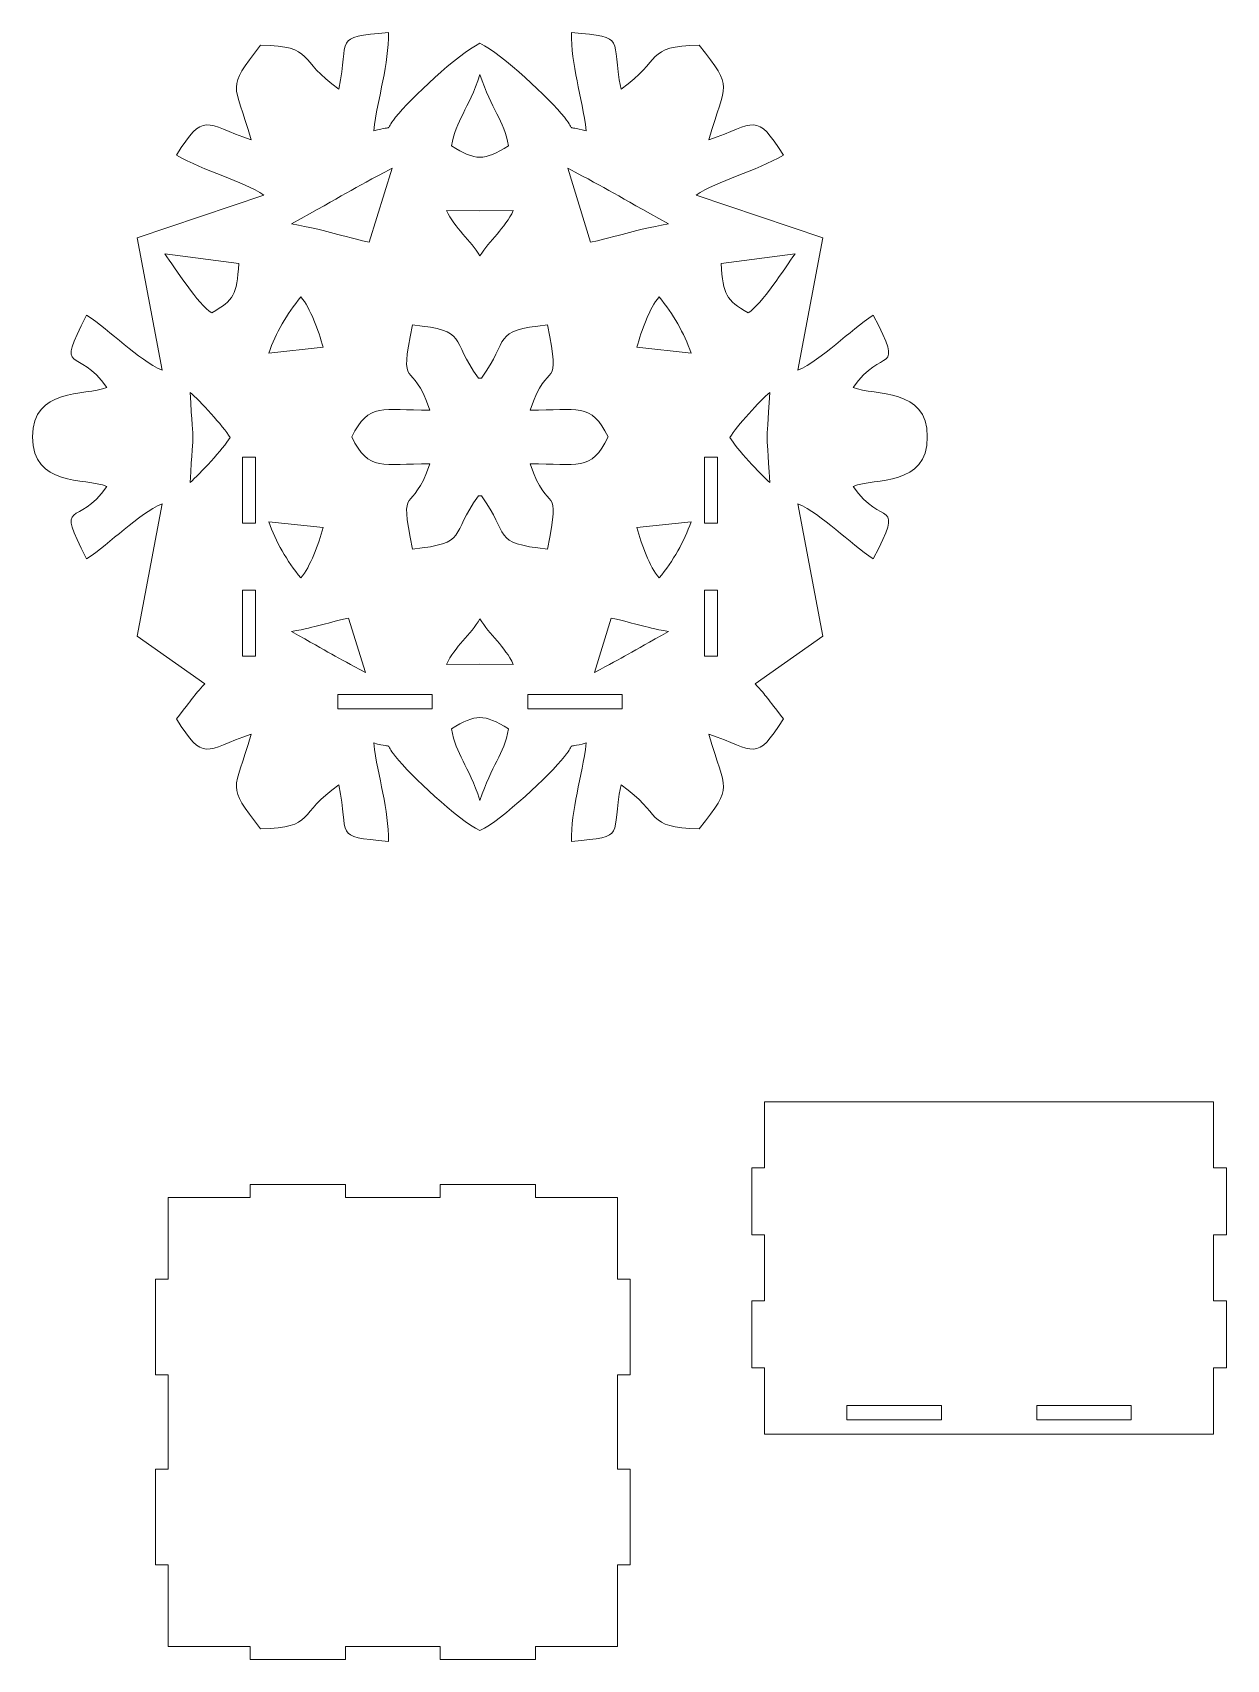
# Model space of a CAD drawing. Header units: centimetres. Extents: x -23.2 to 27.1, y -38.2 to 30.4.
import ezdxf

# ---------------------------------------------------------------- set-up
doc = ezdxf.new("R2010")
doc.units = ezdxf.units.CM
doc.header["$MEASUREMENT"] = 0
doc.layers.add('layer 1', color=7, linetype='Continuous')

msp = doc.modelspace()

# ---------------------------------------------------------------- linework, layer by layer
at = {"layer": 'layer 1', "color": 250, "lineweight": 9}
for points, knots in [([(-4.3096, -3.25246), (-3.36084, -2.79684), (-1.37688, -0.90896), (-0.75508, -0.13722), (-0.75508, -0.13722), (-0.21398, 0.53428), (-0.81766, 0.1631), (0.16694, 0.4386), (0.16694, 0.4386), (-0.0051, -1.00066), (-0.48458, -2.37208), (-0.4511, -3.70686), (-0.4511, -3.70686), (1.94354, -3.48784), (1.18142, -3.51208), (1.63256, -1.32748), (1.63256, -1.32748), (3.41414, -2.54424), (2.6048, -3.1423), (4.93148, -3.17316), (4.93148, -3.17316), (6.41482, -1.24978), (6.04228, -1.70842), (5.33002, 0.81602), (5.33002, 0.81602), (7.33048, 0.11788), (7.29824, -0.3891), (8.48026, 1.45444), (8.48026, 1.45444), (7.74086, 2.37726), (7.80646, 2.3564), (7.283, 2.93252), (7.283, 2.93252), (7.283, 2.93252), (10.1329, 4.94362), (10.1329, 4.94362), (10.1329, 4.94362), (10.1329, 4.94362), (9.08032, 10.5161), (9.08032, 10.5161), (9.08032, 10.5161), (10.1068, 10.06486), (11.24942, 8.8531), (12.26066, 8.1982), (12.26066, 8.1982), (13.61658, 10.80346), (12.61772, 9.47514), (11.41022, 11.24362), (11.41022, 11.24362), (12.33848, 11.61554), (14.53998, 11.227), (14.53448, 13.32666), (14.53448, 13.32666), (14.53998, 15.42632), (12.33848, 15.03778), (11.41022, 15.4097), (11.41022, 15.4097), (12.61772, 17.17816), (13.61658, 15.84986), (12.26066, 18.45512), (12.26066, 18.45512), (11.24942, 17.8002), (10.1068, 16.58846), (9.08032, 16.1372), (9.08032, 16.1372), (9.08032, 16.1372), (10.1329, 21.70968), (10.1329, 21.70968), (10.1329, 21.70968), (10.1329, 21.70968), (4.79592, 23.50914), (4.79592, 23.50914), (4.79592, 23.50914), (5.6867, 24.13018), (7.29788, 24.50598), (8.48026, 25.19888), (8.48026, 25.19888), (7.29824, 27.04242), (7.33048, 26.53542), (5.33002, 25.8373), (5.33002, 25.8373), (6.04228, 28.36172), (6.41482, 27.9031), (4.93148, 29.82648), (4.93148, 29.82648), (2.6048, 29.7956), (3.41414, 29.19756), (1.63256, 27.9808), (1.63256, 27.9808), (1.18142, 30.16542), (1.94354, 30.14118), (-0.4511, 30.3602), (-0.4511, 30.3602), (-0.48458, 29.0254), (-0.0051, 27.65398), (0.16694, 26.21472), (0.16694, 26.21472), (-0.81766, 26.49022), (-0.21398, 26.11902), (-0.75508, 26.79054), (-0.75508, 26.79054), (-1.37688, 27.56228), (-3.36084, 29.45016), (-4.3096, 29.9058), (-4.3096, 29.9058), (-5.25836, 29.45016), (-7.24232, 27.56228), (-7.86412, 26.79054), (-7.86412, 26.79054), (-8.40522, 26.11902), (-7.80154, 26.49022), (-8.78614, 26.21472), (-8.78614, 26.21472), (-8.6141, 27.65398), (-8.13462, 29.0254), (-8.1681, 30.3602), (-8.1681, 30.3602), (-10.56274, 30.14118), (-9.80062, 30.16542), (-10.25176, 27.9808), (-10.25176, 27.9808), (-12.03334, 29.19756), (-11.224, 29.7956), (-13.55068, 29.82648), (-13.55068, 29.82648), (-15.03402, 27.9031), (-14.66148, 28.36172), (-13.94922, 25.8373), (-13.94922, 25.8373), (-15.94968, 26.53542), (-15.91744, 27.04242), (-17.09946, 25.19888), (-17.09946, 25.19888), (-15.91708, 24.50598), (-14.3059, 24.13018), (-13.41512, 23.50914), (-13.41512, 23.50914), (-13.41512, 23.50914), (-18.7521, 21.70968), (-18.7521, 21.70968), (-18.7521, 21.70968), (-18.7521, 21.70968), (-17.69952, 16.1372), (-17.69952, 16.1372), (-17.69952, 16.1372), (-18.726, 16.58846), (-19.86864, 17.8002), (-20.87988, 18.45512), (-20.87988, 18.45512), (-22.2358, 15.84986), (-21.23694, 17.17816), (-20.02944, 15.4097), (-20.02944, 15.4097), (-20.9577, 15.03778), (-23.1592, 15.42632), (-23.1537, 13.32666), (-23.1537, 13.32666), (-23.1592, 11.227), (-20.9577, 11.61554), (-20.02944, 11.24362), (-20.02944, 11.24362), (-21.23694, 9.47514), (-22.2358, 10.80346), (-20.87988, 8.1982), (-20.87988, 8.1982), (-19.86864, 8.8531), (-18.726, 10.06486), (-17.69952, 10.5161), (-17.69952, 10.5161), (-17.69952, 10.5161), (-18.7521, 4.94362), (-18.7521, 4.94362), (-18.7521, 4.94362), (-18.7521, 4.94362), (-15.9022, 2.93252), (-15.9022, 2.93252), (-15.9022, 2.93252), (-16.42566, 2.3564), (-16.36006, 2.37726), (-17.09946, 1.45444), (-17.09946, 1.45444), (-15.91744, -0.3891), (-15.94968, 0.11788), (-13.94922, 0.81602), (-13.94922, 0.81602), (-14.66148, -1.70842), (-15.03402, -1.24978), (-13.55068, -3.17316), (-13.55068, -3.17316), (-11.224, -3.1423), (-12.03334, -2.54424), (-10.25176, -1.32748), (-10.25176, -1.32748), (-9.80062, -3.51208), (-10.56274, -3.48784), (-8.1681, -3.70686), (-8.1681, -3.70686), (-8.13462, -2.37208), (-8.6141, -1.00066), (-8.78614, 0.4386), (-8.78614, 0.4386), (-7.80154, 0.1631), (-8.40522, 0.53428), (-7.86412, -0.13722), (-7.86412, -0.13722), (-7.24232, -0.90896), (-5.25836, -2.79684), (-4.3096, -3.25246)], [0, 0, 0, 0, 0.01886792, 0.01886792, 0.01886792, 0.01886792, 0.03773585, 0.03773585, 0.03773585, 0.03773585, 0.05660377, 0.05660377, 0.05660377, 0.05660377, 0.0754717, 0.0754717, 0.0754717, 0.0754717, 0.09433962, 0.09433962, 0.09433962, 0.09433962, 0.11320755, 0.11320755, 0.11320755, 0.11320755, 0.13207547, 0.13207547, 0.13207547, 0.13207547, 0.1509434, 0.1509434, 0.1509434, 0.1509434, 0.16981132, 0.16981132, 0.16981132, 0.16981132, 0.18867925, 0.18867925, 0.18867925, 0.18867925, 0.20754717, 0.20754717, 0.20754717, 0.20754717, 0.22641509, 0.22641509, 0.22641509, 0.22641509, 0.24528302, 0.24528302, 0.24528302, 0.24528302, 0.26415094, 0.26415094, 0.26415094, 0.26415094, 0.28301887, 0.28301887, 0.28301887, 0.28301887, 0.30188679, 0.30188679, 0.30188679, 0.30188679, 0.32075472, 0.32075472, 0.32075472, 0.32075472, 0.33962264, 0.33962264, 0.33962264, 0.33962264, 0.35849057, 0.35849057, 0.35849057, 0.35849057, 0.37735849, 0.37735849, 0.37735849, 0.37735849, 0.39622642, 0.39622642, 0.39622642, 0.39622642, 0.41509434, 0.41509434, 0.41509434, 0.41509434, 0.43396226, 0.43396226, 0.43396226, 0.43396226, 0.45283019, 0.45283019, 0.45283019, 0.45283019, 0.47169811, 0.47169811, 0.47169811, 0.47169811, 0.49056604, 0.49056604, 0.49056604, 0.49056604, 0.50943396, 0.50943396, 0.50943396, 0.50943396, 0.52830189, 0.52830189, 0.52830189, 0.52830189, 0.54716981, 0.54716981, 0.54716981, 0.54716981, 0.56603774, 0.56603774, 0.56603774, 0.56603774, 0.58490566, 0.58490566, 0.58490566, 0.58490566, 0.60377358, 0.60377358, 0.60377358, 0.60377358, 0.62264151, 0.62264151, 0.62264151, 0.62264151, 0.64150943, 0.64150943, 0.64150943, 0.64150943, 0.66037736, 0.66037736, 0.66037736, 0.66037736, 0.67924528, 0.67924528, 0.67924528, 0.67924528, 0.69811321, 0.69811321, 0.69811321, 0.69811321, 0.71698113, 0.71698113, 0.71698113, 0.71698113, 0.73584906, 0.73584906, 0.73584906, 0.73584906, 0.75471698, 0.75471698, 0.75471698, 0.75471698, 0.77358491, 0.77358491, 0.77358491, 0.77358491, 0.79245283, 0.79245283, 0.79245283, 0.79245283, 0.81132075, 0.81132075, 0.81132075, 0.81132075, 0.83018868, 0.83018868, 0.83018868, 0.83018868, 0.8490566, 0.8490566, 0.8490566, 0.8490566, 0.86792453, 0.86792453, 0.86792453, 0.86792453, 0.88679245, 0.88679245, 0.88679245, 0.88679245, 0.90566038, 0.90566038, 0.90566038, 0.90566038, 0.9245283, 0.9245283, 0.9245283, 0.9245283, 0.94339623, 0.94339623, 0.94339623, 0.94339623, 0.96226415, 0.96226415, 0.96226415, 0.96226415, 1, 1, 1, 1]), ([(-4.3096, 28.59474), (-4.80384, 27.08078), (-5.31782, 26.6941), (-5.51348, 25.58292), (-5.51348, 25.58292), (-4.99362, 25.26186), (-4.64592, 25.11292), (-4.3096, 25.10518), (-4.3096, 25.10518), (-3.97328, 25.11292), (-3.62558, 25.26186), (-3.10572, 25.58292), (-3.10572, 25.58292), (-3.30138, 26.6941), (-3.81536, 27.08078), (-4.3096, 28.59474)], [0, 0, 0, 0, 0.2, 0.2, 0.2, 0.2, 0.4, 0.4, 0.4, 0.4, 0.6, 0.6, 0.6, 0.6, 1, 1, 1, 1]), ([(-8.00942, 24.64178), (-9.77776, 23.72388), (-9.98366, 23.55236), (-12.25022, 22.30038), (-12.25022, 22.30038), (-10.59634, 21.98704), (-10.6117, 21.9077), (-8.97242, 21.52566), (-8.97242, 21.52566), (-8.97242, 21.52566), (-8.00942, 24.64178), (-8.00942, 24.64178)], [0, 0, 0, 0, 0.25, 0.25, 0.25, 0.25, 0.5, 0.5, 0.5, 0.5, 1, 1, 1, 1]), ([(-0.60978, 24.64178), (1.15856, 23.72388), (1.36446, 23.55236), (3.63102, 22.30038), (3.63102, 22.30038), (1.97714, 21.98704), (1.9925, 21.9077), (0.35322, 21.52566), (0.35322, 21.52566), (0.35322, 21.52566), (-0.60978, 24.64178), (-0.60978, 24.64178)], [0, 0, 0, 0, 0.25, 0.25, 0.25, 0.25, 0.5, 0.5, 0.5, 0.5, 1, 1, 1, 1]), ([(-4.3096, 22.85658), (-4.3096, 22.85658), (-2.9041, 22.86458), (-2.9041, 22.86458), (-2.9041, 22.86458), (-3.24552, 22.12372), (-3.92318, 21.60398), (-4.3096, 20.95196), (-4.3096, 20.95196), (-4.69602, 21.60398), (-5.37368, 22.12372), (-5.7151, 22.86458), (-5.7151, 22.86458), (-5.7151, 22.86458), (-4.3096, 22.85658), (-4.3096, 22.85658)], [0, 0, 0, 0, 0.2, 0.2, 0.2, 0.2, 0.4, 0.4, 0.4, 0.4, 0.6, 0.6, 0.6, 0.6, 1, 1, 1, 1]), ([(-15.6048, 18.55352), (-14.6743, 19.1022), (-14.55238, 19.29928), (-14.47032, 20.6299), (-14.47032, 20.6299), (-14.47032, 20.6299), (-17.58296, 21.03504), (-17.58296, 21.03504), (-17.58296, 21.03504), (-17.15512, 20.4428), (-16.17966, 18.89272), (-15.6048, 18.55352)], [0, 0, 0, 0, 0.25, 0.25, 0.25, 0.25, 0.5, 0.5, 0.5, 0.5, 1, 1, 1, 1]), ([(6.9856, 18.55352), (6.0551, 19.1022), (5.93318, 19.29928), (5.85112, 20.6299), (5.85112, 20.6299), (5.85112, 20.6299), (8.96376, 21.03504), (8.96376, 21.03504), (8.96376, 21.03504), (8.53592, 20.4428), (7.56046, 18.89272), (6.9856, 18.55352)], [0, 0, 0, 0, 0.25, 0.25, 0.25, 0.25, 0.5, 0.5, 0.5, 0.5, 1, 1, 1, 1]), ([(-11.8583, 19.22698), (-12.44774, 18.50496), (-12.912, 17.70176), (-13.20498, 16.85832), (-13.20498, 16.85832), (-13.20498, 16.85832), (-10.9138, 17.10594), (-10.9138, 17.10594), (-10.9138, 17.10594), (-11.11994, 17.81346), (-11.4479, 18.74936), (-11.8583, 19.22698)], [0, 0, 0, 0, 0.25, 0.25, 0.25, 0.25, 0.5, 0.5, 0.5, 0.5, 1, 1, 1, 1]), ([(3.2391, 19.22698), (3.82854, 18.50496), (4.2928, 17.70176), (4.58578, 16.85832), (4.58578, 16.85832), (4.58578, 16.85832), (2.2946, 17.10594), (2.2946, 17.10594), (2.2946, 17.10594), (2.50074, 17.81346), (2.8287, 18.74936), (3.2391, 19.22698)], [0, 0, 0, 0, 0.25, 0.25, 0.25, 0.25, 0.5, 0.5, 0.5, 0.5, 1, 1, 1, 1]), ([(-4.3096, 10.84918), (-4.3096, 10.84918), (-4.37232, 10.84918), (-4.37232, 10.84918), (-4.37232, 10.84918), (-5.58444, 9.18644), (-4.77086, 8.85348), (-7.15086, 8.60798), (-7.15086, 8.60798), (-7.7543, 11.53208), (-7.16448, 9.93416), (-6.42288, 12.19886), (-6.42288, 12.19886), (-8.4006, 12.19836), (-9.00542, 11.85542), (-9.70504, 13.32666), (-9.70504, 13.32666), (-9.00542, 14.7979), (-8.4006, 14.45496), (-6.42288, 14.45444), (-6.42288, 14.45444), (-7.16448, 16.71916), (-7.7543, 15.12122), (-7.15086, 18.04534), (-7.15086, 18.04534), (-4.77086, 17.79984), (-5.58444, 17.46688), (-4.37232, 15.80414), (-4.37232, 15.80414), (-4.37232, 15.80414), (-4.3096, 15.80414), (-4.3096, 15.80414), (-4.3096, 15.80414), (-4.3096, 15.80414), (-4.24688, 15.80414), (-4.24688, 15.80414), (-4.24688, 15.80414), (-3.03476, 17.46688), (-3.84834, 17.79984), (-1.46834, 18.04534), (-1.46834, 18.04534), (-0.8649, 15.12122), (-1.45472, 16.71916), (-2.19632, 14.45444), (-2.19632, 14.45444), (-0.2186, 14.45496), (0.38622, 14.7979), (1.08584, 13.32666), (1.08584, 13.32666), (0.38622, 11.85542), (-0.2186, 12.19836), (-2.19632, 12.19886), (-2.19632, 12.19886), (-1.45472, 9.93416), (-0.8649, 11.53208), (-1.46834, 8.60798), (-1.46834, 8.60798), (-3.84834, 8.85348), (-3.03476, 9.18644), (-4.24688, 10.84918), (-4.24688, 10.84918), (-4.24688, 10.84918), (-4.3096, 10.84918), (-4.3096, 10.84918)], [0, 0, 0, 0, 0.05882353, 0.05882353, 0.05882353, 0.05882353, 0.11764706, 0.11764706, 0.11764706, 0.11764706, 0.17647059, 0.17647059, 0.17647059, 0.17647059, 0.23529412, 0.23529412, 0.23529412, 0.23529412, 0.29411765, 0.29411765, 0.29411765, 0.29411765, 0.35294118, 0.35294118, 0.35294118, 0.35294118, 0.41176471, 0.41176471, 0.41176471, 0.41176471, 0.47058824, 0.47058824, 0.47058824, 0.47058824, 0.52941176, 0.52941176, 0.52941176, 0.52941176, 0.58823529, 0.58823529, 0.58823529, 0.58823529, 0.64705882, 0.64705882, 0.64705882, 0.64705882, 0.70588235, 0.70588235, 0.70588235, 0.70588235, 0.76470588, 0.76470588, 0.76470588, 0.76470588, 0.82352941, 0.82352941, 0.82352941, 0.82352941, 0.88235294, 0.88235294, 0.88235294, 0.88235294, 1, 1, 1, 1]), ([(-16.40198, 13.30766), (-16.4086, 13.5129), (-16.44436, 13.91096), (-16.52326, 15.20398), (-16.52326, 15.20398), (-16.11012, 14.85446), (-15.12452, 13.79044), (-14.8383, 13.30766), (-14.8383, 13.30766), (-15.12452, 12.82488), (-16.11012, 11.76084), (-16.52326, 11.41132), (-16.52326, 11.41132), (-16.44436, 12.70438), (-16.4086, 13.1024), (-16.40198, 13.30766)], [0, 0, 0, 0, 0.2, 0.2, 0.2, 0.2, 0.4, 0.4, 0.4, 0.4, 0.6, 0.6, 0.6, 0.6, 1, 1, 1, 1]), ([(7.78278, 13.30766), (7.7894, 13.5129), (7.82516, 13.91096), (7.90406, 15.20398), (7.90406, 15.20398), (7.49092, 14.85446), (6.50532, 13.79044), (6.2191, 13.30766), (6.2191, 13.30766), (6.50532, 12.82488), (7.49092, 11.76084), (7.90406, 11.41132), (7.90406, 11.41132), (7.82516, 12.70438), (7.7894, 13.1024), (7.78278, 13.30766)], [0, 0, 0, 0, 0.2, 0.2, 0.2, 0.2, 0.4, 0.4, 0.4, 0.4, 0.6, 0.6, 0.6, 0.6, 1, 1, 1, 1]), ([(-14.30958, 9.69042), (-14.30958, 9.69042), (-14.30958, 12.47042), (-14.30958, 12.47042), (-14.30958, 12.47042), (-14.30958, 12.47042), (-13.76962, 12.47042), (-13.76962, 12.47042), (-13.76962, 12.47042), (-13.76962, 12.47042), (-13.76962, 9.69042), (-13.76962, 9.69042), (-13.76962, 9.69042), (-13.76962, 9.69042), (-14.30958, 9.69042), (-14.30958, 9.69042)], [0, 0, 0, 0, 0.2, 0.2, 0.2, 0.2, 0.4, 0.4, 0.4, 0.4, 0.6, 0.6, 0.6, 0.6, 1, 1, 1, 1]), ([(5.6904, 12.47042), (5.6904, 12.47042), (5.6904, 9.69042), (5.6904, 9.69042), (5.6904, 9.69042), (5.6904, 9.69042), (5.1504, 9.69042), (5.1504, 9.69042), (5.1504, 9.69042), (5.1504, 9.69042), (5.1504, 12.47042), (5.1504, 12.47042), (5.1504, 12.47042), (5.1504, 12.47042), (5.6904, 12.47042), (5.6904, 12.47042)], [0, 0, 0, 0, 0.2, 0.2, 0.2, 0.2, 0.4, 0.4, 0.4, 0.4, 0.6, 0.6, 0.6, 0.6, 1, 1, 1, 1]), ([(-11.85832, 7.38834), (-12.44776, 8.11036), (-12.91202, 8.91356), (-13.205, 9.757), (-13.205, 9.757), (-13.205, 9.757), (-10.91382, 9.50938), (-10.91382, 9.50938), (-10.91382, 9.50938), (-11.11996, 8.80186), (-11.44792, 7.86596), (-11.85832, 7.38834)], [0, 0, 0, 0, 0.25, 0.25, 0.25, 0.25, 0.5, 0.5, 0.5, 0.5, 1, 1, 1, 1]), ([(3.23908, 7.38834), (3.82852, 8.11036), (4.29278, 8.91356), (4.58576, 9.757), (4.58576, 9.757), (4.58576, 9.757), (2.29458, 9.50938), (2.29458, 9.50938), (2.29458, 9.50938), (2.50072, 8.80186), (2.82868, 7.86596), (3.23908, 7.38834)], [0, 0, 0, 0, 0.25, 0.25, 0.25, 0.25, 0.5, 0.5, 0.5, 0.5, 1, 1, 1, 1]), ([(-14.30958, 4.0904), (-14.30958, 4.0904), (-13.76962, 4.0904), (-13.76962, 4.0904), (-13.76962, 4.0904), (-13.76962, 4.0904), (-13.76962, 6.87042), (-13.76962, 6.87042), (-13.76962, 6.87042), (-13.76962, 6.87042), (-14.30958, 6.87042), (-14.30958, 6.87042), (-14.30958, 6.87042), (-14.30958, 6.87042), (-14.30958, 4.0904), (-14.30958, 4.0904)], [0, 0, 0, 0, 0.2, 0.2, 0.2, 0.2, 0.4, 0.4, 0.4, 0.4, 0.6, 0.6, 0.6, 0.6, 1, 1, 1, 1]), ([(5.6904, 6.87042), (5.6904, 6.87042), (5.6904, 4.0904), (5.6904, 4.0904), (5.6904, 4.0904), (5.6904, 4.0904), (5.1504, 4.0904), (5.1504, 4.0904), (5.1504, 4.0904), (5.1504, 4.0904), (5.1504, 6.87042), (5.1504, 6.87042), (5.1504, 6.87042), (5.1504, 6.87042), (5.6904, 6.87042), (5.6904, 6.87042)], [0, 0, 0, 0, 0.2, 0.2, 0.2, 0.2, 0.4, 0.4, 0.4, 0.4, 0.6, 0.6, 0.6, 0.6, 1, 1, 1, 1]), ([(-9.1361, 3.41294), (-10.43464, 4.08698), (-10.58584, 4.21292), (-12.25022, 5.13228), (-12.25022, 5.13228), (-11.03574, 5.36238), (-11.04702, 5.42064), (-9.84326, 5.70118), (-9.84326, 5.70118), (-9.84326, 5.70118), (-9.1361, 3.41294), (-9.1361, 3.41294)], [0, 0, 0, 0, 0.25, 0.25, 0.25, 0.25, 0.5, 0.5, 0.5, 0.5, 1, 1, 1, 1]), ([(-4.30962, 3.75874), (-4.30962, 3.75874), (-2.90412, 3.75074), (-2.90412, 3.75074), (-2.90412, 3.75074), (-3.24554, 4.4916), (-3.9232, 5.01134), (-4.30962, 5.66336), (-4.30962, 5.66336), (-4.69604, 5.01134), (-5.3737, 4.4916), (-5.71512, 3.75074), (-5.71512, 3.75074), (-5.71512, 3.75074), (-4.30962, 3.75874), (-4.30962, 3.75874)], [0, 0, 0, 0, 0.2, 0.2, 0.2, 0.2, 0.4, 0.4, 0.4, 0.4, 0.6, 0.6, 0.6, 0.6, 1, 1, 1, 1]), ([(0.5169, 3.41294), (1.81544, 4.08698), (1.96664, 4.21292), (3.63102, 5.13228), (3.63102, 5.13228), (2.41654, 5.36238), (2.42782, 5.42064), (1.22406, 5.70118), (1.22406, 5.70118), (1.22406, 5.70118), (0.5169, 3.41294), (0.5169, 3.41294)], [0, 0, 0, 0, 0.25, 0.25, 0.25, 0.25, 0.5, 0.5, 0.5, 0.5, 1, 1, 1, 1]), ([(-6.3196, 1.88038), (-6.3196, 1.88038), (-10.2996, 1.88038), (-10.2996, 1.88038), (-10.2996, 1.88038), (-10.2996, 1.88038), (-10.2996, 2.48038), (-10.2996, 2.48038), (-10.2996, 2.48038), (-10.2996, 2.48038), (-6.3196, 2.48038), (-6.3196, 2.48038), (-6.3196, 2.48038), (-6.3196, 2.48038), (-6.3196, 1.88038), (-6.3196, 1.88038)], [0, 0, 0, 0, 0.2, 0.2, 0.2, 0.2, 0.4, 0.4, 0.4, 0.4, 0.6, 0.6, 0.6, 0.6, 1, 1, 1, 1]), ([(1.6804, 1.88038), (1.6804, 1.88038), (-2.2996, 1.88038), (-2.2996, 1.88038), (-2.2996, 1.88038), (-2.2996, 1.88038), (-2.2996, 2.48038), (-2.2996, 2.48038), (-2.2996, 2.48038), (-2.2996, 2.48038), (1.6804, 2.48038), (1.6804, 2.48038), (1.6804, 2.48038), (1.6804, 2.48038), (1.6804, 1.88038), (1.6804, 1.88038)], [0, 0, 0, 0, 0.2, 0.2, 0.2, 0.2, 0.4, 0.4, 0.4, 0.4, 0.6, 0.6, 0.6, 0.6, 1, 1, 1, 1]), ([(-4.30962, -1.97942), (-4.80386, -0.46546), (-5.31784, -0.07878), (-5.5135, 1.0324), (-5.5135, 1.0324), (-4.99364, 1.35346), (-4.64594, 1.5024), (-4.30962, 1.51014), (-4.30962, 1.51014), (-3.9733, 1.5024), (-3.6256, 1.35346), (-3.10574, 1.0324), (-3.10574, 1.0324), (-3.3014, -0.07878), (-3.81538, -0.46546), (-4.30962, -1.97942)], [0, 0, 0, 0, 0.2, 0.2, 0.2, 0.2, 0.4, 0.4, 0.4, 0.4, 0.6, 0.6, 0.6, 0.6, 1, 1, 1, 1]), ([(7.67926, -14.66888), (7.67926, -14.66888), (7.67926, -17.45886), (7.67926, -17.45886), (7.67926, -17.45886), (7.67926, -17.45886), (7.13926, -17.45886), (7.13926, -17.45886), (7.13926, -17.45886), (7.13926, -17.45886), (7.13926, -20.27886), (7.13926, -20.27886), (7.13926, -20.27886), (7.13926, -20.27886), (7.67926, -20.27886), (7.67926, -20.27886), (7.67926, -20.27886), (7.67926, -20.27886), (7.67926, -23.05886), (7.67926, -23.05886), (7.67926, -23.05886), (7.67926, -23.05886), (7.13926, -23.05886), (7.13926, -23.05886), (7.13926, -23.05886), (7.13926, -23.05886), (7.13926, -25.87886), (7.13926, -25.87886), (7.13926, -25.87886), (7.13926, -25.87886), (7.67926, -25.87886), (7.67926, -25.87886), (7.67926, -25.87886), (7.67926, -25.87886), (7.67926, -28.66888), (7.67926, -28.66888), (7.67926, -28.66888), (7.67926, -28.66888), (26.59924, -28.66888), (26.59924, -28.66888), (26.59924, -28.66888), (26.59924, -28.66888), (26.59924, -25.87886), (26.59924, -25.87886), (26.59924, -25.87886), (26.59924, -25.87886), (27.13926, -25.87886), (27.13926, -25.87886), (27.13926, -25.87886), (27.13926, -25.87886), (27.13926, -23.05886), (27.13926, -23.05886), (27.13926, -23.05886), (27.13926, -23.05886), (26.59924, -23.05886), (26.59924, -23.05886), (26.59924, -23.05886), (26.59924, -23.05886), (26.59924, -20.27886), (26.59924, -20.27886), (26.59924, -20.27886), (26.59924, -20.27886), (27.13926, -20.27886), (27.13926, -20.27886), (27.13926, -20.27886), (27.13926, -20.27886), (27.13926, -17.45886), (27.13926, -17.45886), (27.13926, -17.45886), (27.13926, -17.45886), (26.59924, -17.45886), (26.59924, -17.45886), (26.59924, -17.45886), (26.59924, -17.45886), (26.59924, -14.66888), (26.59924, -14.66888)], [0, 0, 0, 0, 0.05, 0.05, 0.05, 0.05, 0.1, 0.1, 0.1, 0.1, 0.15, 0.15, 0.15, 0.15, 0.2, 0.2, 0.2, 0.2, 0.25, 0.25, 0.25, 0.25, 0.3, 0.3, 0.3, 0.3, 0.35, 0.35, 0.35, 0.35, 0.4, 0.4, 0.4, 0.4, 0.45, 0.45, 0.45, 0.45, 0.5, 0.5, 0.5, 0.5, 0.55, 0.55, 0.55, 0.55, 0.6, 0.6, 0.6, 0.6, 0.65, 0.65, 0.65, 0.65, 0.7, 0.7, 0.7, 0.7, 0.75, 0.75, 0.75, 0.75, 0.8, 0.8, 0.8, 0.8, 0.85, 0.85, 0.85, 0.85, 0.9, 0.9, 0.9, 0.9, 1, 1, 1, 1]), ([(-13.98842, -38.15996), (-13.98842, -38.15996), (-9.96842, -38.15996), (-9.96842, -38.15996), (-9.96842, -38.15996), (-9.96842, -38.15996), (-9.96842, -37.61998), (-9.96842, -37.61998), (-9.96842, -37.61998), (-9.96842, -37.61998), (-5.98843, -37.61998), (-5.98843, -37.61998), (-5.98843, -37.61998), (-5.98843, -37.61998), (-5.98843, -38.15996), (-5.98843, -38.15996), (-5.98843, -38.15996), (-5.98843, -38.15996), (-1.96841, -38.15996), (-1.96841, -38.15996), (-1.96841, -38.15996), (-1.96841, -38.15996), (-1.96841, -37.61998), (-1.96841, -37.61998), (-1.96841, -37.61998), (-1.96841, -37.61998), (1.48159, -37.61998), (1.48159, -37.61998), (1.48159, -37.61998), (1.48159, -37.61998), (1.48159, -34.16996), (1.48159, -34.16996), (1.48159, -34.16996), (1.48159, -34.16996), (2.02157, -34.16996), (2.02157, -34.16996), (2.02157, -34.16996), (2.02157, -34.16996), (2.02157, -30.14996), (2.02157, -30.14996), (2.02157, -30.14996), (2.02157, -30.14996), (1.48159, -30.14996), (1.48159, -30.14996), (1.48159, -30.14996), (1.48159, -30.14996), (1.48159, -26.16996), (1.48159, -26.16996), (1.48159, -26.16996), (1.48159, -26.16996), (2.02157, -26.16996), (2.02157, -26.16996), (2.02157, -26.16996), (2.02157, -26.16996), (2.02157, -22.14996), (2.02157, -22.14996), (2.02157, -22.14996), (2.02157, -22.14996), (1.48159, -22.14996), (1.48159, -22.14996), (1.48159, -22.14996), (1.48159, -22.14996), (1.48159, -18.69996), (1.48159, -18.69996), (1.48159, -18.69996), (1.48159, -18.69996), (-1.96841, -18.69996), (-1.96841, -18.69996), (-1.96841, -18.69996), (-1.96841, -18.69996), (-1.96841, -18.15996), (-1.96841, -18.15996), (-1.96841, -18.15996), (-1.96841, -18.15996), (-5.98843, -18.15996), (-5.98843, -18.15996), (-5.98843, -18.15996), (-5.98843, -18.15996), (-5.98843, -18.69996), (-5.98843, -18.69996), (-5.98843, -18.69996), (-5.98843, -18.69996), (-9.96842, -18.69996), (-9.96842, -18.69996), (-9.96842, -18.69996), (-9.96842, -18.69996), (-9.96842, -18.15996), (-9.96842, -18.15996), (-9.96842, -18.15996), (-9.96842, -18.15996), (-13.98842, -18.15996), (-13.98842, -18.15996), (-13.98842, -18.15996), (-13.98842, -18.15996), (-13.98842, -18.69996), (-13.98842, -18.69996), (-13.98842, -18.69996), (-13.98842, -18.69996), (-17.43844, -18.69996), (-17.43844, -18.69996), (-17.43844, -18.69996), (-17.43844, -18.69996), (-17.43844, -22.14996), (-17.43844, -22.14996), (-17.43844, -22.14996), (-17.43844, -22.14996), (-17.97844, -22.14996), (-17.97844, -22.14996), (-17.97844, -22.14996), (-17.97844, -22.14996), (-17.97844, -26.16996), (-17.97844, -26.16996), (-17.97844, -26.16996), (-17.97844, -26.16996), (-17.43844, -26.16996), (-17.43844, -26.16996), (-17.43844, -26.16996), (-17.43844, -26.16996), (-17.43844, -30.14996), (-17.43844, -30.14996), (-17.43844, -30.14996), (-17.43844, -30.14996), (-17.97844, -30.14996), (-17.97844, -30.14996), (-17.97844, -30.14996), (-17.97844, -30.14996), (-17.97844, -34.16996), (-17.97844, -34.16996), (-17.97844, -34.16996), (-17.97844, -34.16996), (-17.43844, -34.16996), (-17.43844, -34.16996), (-17.43844, -34.16996), (-17.43844, -34.16996), (-17.43844, -37.61998), (-17.43844, -37.61998), (-17.43844, -37.61998), (-17.43844, -37.61998), (-13.98842, -37.61998), (-13.98842, -37.61998), (-13.98842, -37.61998), (-13.98842, -37.61998), (-13.98842, -38.15996), (-13.98842, -38.15996)], [0, 0, 0, 0, 0.02702703, 0.02702703, 0.02702703, 0.02702703, 0.05405405, 0.05405405, 0.05405405, 0.05405405, 0.08108108, 0.08108108, 0.08108108, 0.08108108, 0.10810811, 0.10810811, 0.10810811, 0.10810811, 0.13513514, 0.13513514, 0.13513514, 0.13513514, 0.16216216, 0.16216216, 0.16216216, 0.16216216, 0.18918919, 0.18918919, 0.18918919, 0.18918919, 0.21621622, 0.21621622, 0.21621622, 0.21621622, 0.24324324, 0.24324324, 0.24324324, 0.24324324, 0.27027027, 0.27027027, 0.27027027, 0.27027027, 0.2972973, 0.2972973, 0.2972973, 0.2972973, 0.32432432, 0.32432432, 0.32432432, 0.32432432, 0.35135135, 0.35135135, 0.35135135, 0.35135135, 0.37837838, 0.37837838, 0.37837838, 0.37837838, 0.40540541, 0.40540541, 0.40540541, 0.40540541, 0.43243243, 0.43243243, 0.43243243, 0.43243243, 0.45945946, 0.45945946, 0.45945946, 0.45945946, 0.48648649, 0.48648649, 0.48648649, 0.48648649, 0.51351351, 0.51351351, 0.51351351, 0.51351351, 0.54054054, 0.54054054, 0.54054054, 0.54054054, 0.56756757, 0.56756757, 0.56756757, 0.56756757, 0.59459459, 0.59459459, 0.59459459, 0.59459459, 0.62162162, 0.62162162, 0.62162162, 0.62162162, 0.64864865, 0.64864865, 0.64864865, 0.64864865, 0.67567568, 0.67567568, 0.67567568, 0.67567568, 0.7027027, 0.7027027, 0.7027027, 0.7027027, 0.72972973, 0.72972973, 0.72972973, 0.72972973, 0.75675676, 0.75675676, 0.75675676, 0.75675676, 0.78378378, 0.78378378, 0.78378378, 0.78378378, 0.81081081, 0.81081081, 0.81081081, 0.81081081, 0.83783784, 0.83783784, 0.83783784, 0.83783784, 0.86486486, 0.86486486, 0.86486486, 0.86486486, 0.89189189, 0.89189189, 0.89189189, 0.89189189, 0.91891892, 0.91891892, 0.91891892, 0.91891892, 0.94594595, 0.94594595, 0.94594595, 0.94594595, 1, 1, 1, 1]), ([(11.14924, -28.06888), (11.14924, -28.06888), (15.12926, -28.06888), (15.12926, -28.06888), (15.12926, -28.06888), (15.12926, -28.06888), (15.12926, -27.46888), (15.12926, -27.46888), (15.12926, -27.46888), (15.12926, -27.46888), (11.14924, -27.46888), (11.14924, -27.46888), (11.14924, -27.46888), (11.14924, -27.46888), (11.14924, -28.06888), (11.14924, -28.06888)], [0, 0, 0, 0, 0.2, 0.2, 0.2, 0.2, 0.4, 0.4, 0.4, 0.4, 0.6, 0.6, 0.6, 0.6, 1, 1, 1, 1]), ([(19.14924, -28.06888), (19.14924, -28.06888), (23.12926, -28.06888), (23.12926, -28.06888), (23.12926, -28.06888), (23.12926, -28.06888), (23.12926, -27.46888), (23.12926, -27.46888), (23.12926, -27.46888), (23.12926, -27.46888), (19.14924, -27.46888), (19.14924, -27.46888), (19.14924, -27.46888), (19.14924, -27.46888), (19.14924, -28.06888), (19.14924, -28.06888)], [0, 0, 0, 0, 0.2, 0.2, 0.2, 0.2, 0.4, 0.4, 0.4, 0.4, 0.6, 0.6, 0.6, 0.6, 1, 1, 1, 1])]:
    msp.add_open_spline(points, degree=3, knots=knots, dxfattribs=at)
msp.add_open_spline([(7.67926, -14.66888), (7.67926, -14.66888), (26.59926, -14.66888), (26.59926, -14.66888)], degree=3, dxfattribs=at)

doc.saveas('drawing.dxf')
